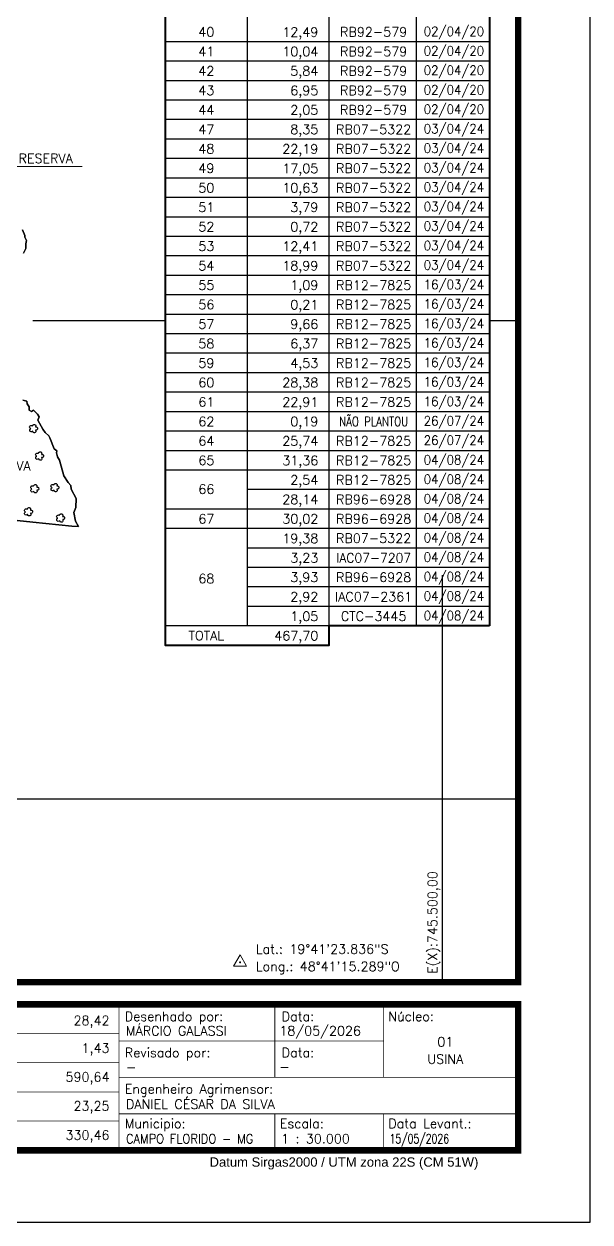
# Model space of a CAD drawing. Extents: x 739818 to 746118, y 7816232 to 7825142.
# Drawn here: x 743752 to 746118, y 7816232 to 7821242 of the extents above; entities that cross this region are included whole.
import ezdxf
from ezdxf.enums import TextEntityAlignment as Align

# ---------------------------------------------------------------- set-up
doc = ezdxf.new("R2010")
doc.units = 0
doc.header["$MEASUREMENT"] = 0
doc.linetypes.add('CONTINUO', pattern=[0])
doc.linetypes.add('LIN0', pattern=[0])
doc.layers.add('0114001148', color=1, linetype='Continuous', lineweight=25)
doc.layers.add('TEXTO_DIVERSOS', color=7, linetype='Continuous', lineweight=5)
for name, color, linetype in [('_SIMBOLO ARVORE', 118, 'Continuous'), ('MALHA', 8, 'Continuous'), ('MARGEM', 5, 'Continuous'), ('QUADRO_DE_AREAS_CANA_ANTIGA', 7, 'Continuous'), ('RESERVA', 3, 'Continuous'), ('TEXTO', 7, 'Continuous')]:
    doc.layers.add(name, color=color, linetype=linetype)
doc.styles.add('marcelo', font='arial.ttf')
doc.styles.add('Simplex', font='simplex.shx')

msp = doc.modelspace()

# ---------------------------------------------------------------- linework, layer by layer
at = {"layer": '0114001148', "linetype": 'ByBlock'}
for points in [[(743750.1, 7820282.9), (743759.5, 7820302.5), (743759.3, 7820321.9), (743762.8, 7820336.4), (743756, 7820349.9), (743756.3, 7820357.7), (743746.6, 7820380.8)], [(743354.5, 7819204.1), (743789.2, 7819158.7), (743951.8, 7819142.3), (743979.8, 7819140.7), (743967, 7819162.4), (743961.2, 7819198.5), (743969.5, 7819219.2), (743970, 7819257), (743949.8, 7819296.8), (743947.8, 7819312.2), (743936.2, 7819324.7), (743919.3, 7819351.7), (743901.1, 7819417.4), (743892.2, 7819431.5), (743887.7, 7819448.9), (743889.2, 7819457.4), (743877.9, 7819465.1), (743859.7, 7819511.4), (743855.5, 7819519.9), (743840.6, 7819533), (743830.9, 7819547.8), (743810.8, 7819585.6), (743815.3, 7819599.1), (743808.9, 7819610), (743792.6, 7819627), (743783.1, 7819620.7), (743774, 7819627.3), (743773.3, 7819640.9), (743765, 7819652.7), (743764.6, 7819664), (743746.8, 7819668)]]:
    msp.add_lwpolyline(points, dxfattribs=at)
at = {"layer": '_SIMBOLO ARVORE', "linetype": 'CONTINUO'}
for points in [[(743788.8, 7819539, 0), (743785.7, 7819536.5, 0), (743781.9, 7819536, 0), (743779.2, 7819537.1, 0), (743777.3, 7819539, 0), (743776.5, 7819541.1, 0), (743776.3, 7819544.4, 0), (743777.3, 7819546.4, 0), (743778.4, 7819547.9, 0), (743780.6, 7819549.4, 0), (743779.2, 7819549.8, 0), (743777.8, 7819551, 0), (743776.2, 7819553.5, 0), (743775.9, 7819556.6, 0), (743777.1, 7819559.7, 0), (743778.3, 7819560.9, 0), (743780.5, 7819562.2, 0), (743782.9, 7819562.6, 0), (743784.8, 7819562.3, 0), (743786.3, 7819561.6, 0), (743787.9, 7819560.1, 0), (743788.4, 7819562.9, 0), (743788.8, 7819564, 0), (743790, 7819565.6, 0), (743791.9, 7819566.2, 0), (743793.6, 7819567, 0), (743795.6, 7819567.2, 0), (743797.5, 7819566.9, 0), (743799, 7819566.1, 0), (743800.2, 7819564.9, 0), (743801.2, 7819562.9, 0), (743801.6, 7819560.8, 0), (743800.6, 7819556.9, 0), (743803.4, 7819556.9, 0), (743805.6, 7819556.4, 0), (743807.8, 7819554.7, 0), (743808.9, 7819553.3, 0), (743809.3, 7819548, 0), (743808, 7819545.6, 0), (743806.2, 7819544, 0), (743803.5, 7819543.2, 0), (743801, 7819543.4, 0), (743802.3, 7819538.4, 0), (743801.7, 7819536.3, 0), (743800.3, 7819534.2, 0), (743798.7, 7819533, 0), (743796.4, 7819532.4, 0), (743794.2, 7819532.6, 0), (743792.5, 7819533, 0), (743790.6, 7819534.9, 0), (743789.2, 7819536.6, 0), (743788.8, 7819539.2, 0)], [(743813.6, 7819424.1, 0), (743810.6, 7819421.6, 0), (743806.8, 7819421.2, 0), (743804.1, 7819422.2, 0), (743802.1, 7819424.1, 0), (743801.3, 7819426.3, 0), (743801.1, 7819429.5, 0), (743802.2, 7819431.6, 0), (743803.3, 7819433, 0), (743805.5, 7819434.5, 0), (743804.1, 7819435, 0), (743802.7, 7819436.1, 0), (743801.1, 7819438.7, 0), (743800.8, 7819441.7, 0), (743801.9, 7819444.9, 0), (743803.2, 7819446, 0), (743805.4, 7819447.4, 0), (743807.8, 7819447.7, 0), (743809.7, 7819447.5, 0), (743811.1, 7819446.8, 0), (743812.8, 7819445.3, 0), (743813.3, 7819448.1, 0), (743813.7, 7819449.2, 0), (743814.9, 7819450.8, 0), (743816.7, 7819451.4, 0), (743818.5, 7819452.2, 0), (743820.5, 7819452.4, 0), (743822.4, 7819452.1, 0), (743823.9, 7819451.3, 0), (743825, 7819450.1, 0), (743826, 7819448.1, 0), (743826.4, 7819445.9, 0), (743825.5, 7819442, 0), (743828.2, 7819442.1, 0), (743830.5, 7819441.5, 0), (743832.6, 7819439.8, 0), (743833.8, 7819438.5, 0), (743834.1, 7819433.1, 0), (743832.8, 7819430.7, 0), (743831.1, 7819429.1, 0), (743828.3, 7819428.4, 0), (743825.9, 7819428.6, 0), (743827.2, 7819423.6, 0), (743826.6, 7819421.5, 0), (743825.2, 7819419.4, 0), (743823.6, 7819418.1, 0), (743821.3, 7819417.6, 0), (743819, 7819417.7, 0), (743817.4, 7819418.2, 0), (743815.4, 7819420.1, 0), (743814.1, 7819421.8, 0), (743813.7, 7819424.4, 0)], [(743793.4, 7819287.4, 0), (743790.4, 7819284.9, 0), (743786.6, 7819284.5, 0), (743783.8, 7819285.5, 0), (743781.9, 7819287.4, 0), (743781.1, 7819289.6, 0), (743780.9, 7819292.8, 0), (743781.9, 7819294.8, 0), (743783, 7819296.3, 0), (743785.2, 7819297.8, 0), (743783.8, 7819298.3, 0), (743782.5, 7819299.4, 0), (743780.8, 7819302, 0), (743780.5, 7819305, 0), (743781.7, 7819308.2, 0), (743782.9, 7819309.3, 0), (743785.2, 7819310.7, 0), (743787.5, 7819311, 0), (743789.4, 7819310.7, 0), (743790.9, 7819310.1, 0), (743792.5, 7819308.6, 0), (743793, 7819311.4, 0), (743793.5, 7819312.5, 0), (743794.7, 7819314, 0), (743796.5, 7819314.7, 0), (743798.3, 7819315.5, 0), (743800.3, 7819315.7, 0), (743802.1, 7819315.4, 0), (743803.7, 7819314.6, 0), (743804.8, 7819313.4, 0), (743805.8, 7819311.4, 0), (743806.2, 7819309.2, 0), (743805.3, 7819305.3, 0), (743808, 7819305.4, 0), (743810.3, 7819304.8, 0), (743812.4, 7819303.1, 0), (743813.6, 7819301.8, 0), (743813.9, 7819296.4, 0), (743812.6, 7819294, 0), (743810.8, 7819292.4, 0), (743808.1, 7819291.7, 0), (743805.7, 7819291.9, 0), (743807, 7819286.9, 0), (743806.4, 7819284.7, 0), (743804.9, 7819282.7, 0), (743803.3, 7819281.4, 0), (743801.1, 7819280.9, 0), (743798.8, 7819281, 0), (743797.1, 7819281.5, 0), (743795.2, 7819283.4, 0), (743793.9, 7819285.1, 0), (743793.5, 7819287.7, 0)], [(743877.9, 7819292.2, 0), (743874.8, 7819289.7, 0), (743871, 7819289.2, 0), (743868.3, 7819290.3, 0), (743866.4, 7819292.2, 0), (743865.6, 7819294.4, 0), (743865.4, 7819297.6, 0), (743866.4, 7819299.6, 0), (743867.5, 7819301.1, 0), (743869.7, 7819302.6, 0), (743868.3, 7819303, 0), (743866.9, 7819304.2, 0), (743865.3, 7819306.7, 0), (743865, 7819309.8, 0), (743866.2, 7819312.9, 0), (743867.4, 7819314.1, 0), (743869.6, 7819315.5, 0), (743872, 7819315.8, 0), (743873.9, 7819315.5, 0), (743875.4, 7819314.8, 0), (743877, 7819313.4, 0), (743877.5, 7819316.1, 0), (743877.9, 7819317.2, 0), (743879.1, 7819318.8, 0), (743880.9, 7819319.5, 0), (743882.7, 7819320.2, 0), (743884.7, 7819320.4, 0), (743886.6, 7819320.2, 0), (743888.1, 7819319.3, 0), (743889.3, 7819318.1, 0), (743890.3, 7819316.2, 0), (743890.7, 7819314, 0), (743889.7, 7819310.1, 0), (743892.5, 7819310.1, 0), (743894.7, 7819309.6, 0), (743896.9, 7819307.9, 0), (743898, 7819306.5, 0), (743898.4, 7819301.2, 0), (743897.1, 7819298.8, 0), (743895.3, 7819297.2, 0), (743892.6, 7819296.4, 0), (743890.1, 7819296.6, 0), (743891.4, 7819291.6, 0), (743890.8, 7819289.5, 0), (743889.4, 7819287.5, 0), (743887.8, 7819286.2, 0), (743885.5, 7819285.6, 0), (743883.3, 7819285.8, 0), (743881.6, 7819286.2, 0), (743879.7, 7819288.1, 0), (743878.3, 7819289.9, 0), (743877.9, 7819292.4, 0)], [(743767.2, 7819191.1, 0), (743764.2, 7819188.6, 0), (743760.4, 7819188.2, 0), (743757.7, 7819189.2, 0), (743755.7, 7819191.1, 0), (743754.9, 7819193.3, 0), (743754.7, 7819196.5, 0), (743755.8, 7819198.5, 0), (743756.9, 7819200, 0), (743759.1, 7819201.5, 0), (743757.7, 7819202, 0), (743756.3, 7819203.1, 0), (743754.7, 7819205.7, 0), (743754.4, 7819208.7, 0), (743755.5, 7819211.9, 0), (743756.8, 7819213, 0), (743759, 7819214.4, 0), (743761.4, 7819214.7, 0), (743763.3, 7819214.4, 0), (743764.7, 7819213.8, 0), (743766.4, 7819212.3, 0), (743766.9, 7819215.1, 0), (743767.3, 7819216.2, 0), (743768.5, 7819217.7, 0), (743770.3, 7819218.4, 0), (743772.1, 7819219.2, 0), (743774.1, 7819219.4, 0), (743776, 7819219.1, 0), (743777.5, 7819218.3, 0), (743778.6, 7819217.1, 0), (743779.6, 7819215.1, 0), (743780, 7819212.9, 0), (743779.1, 7819209, 0), (743781.8, 7819209.1, 0), (743784.1, 7819208.5, 0), (743786.2, 7819206.8, 0), (743787.4, 7819205.5, 0), (743787.7, 7819200.1, 0), (743786.4, 7819197.7, 0), (743784.7, 7819196.1, 0), (743781.9, 7819195.4, 0), (743779.5, 7819195.6, 0), (743780.8, 7819190.6, 0), (743780.2, 7819188.4, 0), (743778.8, 7819186.4, 0), (743777.2, 7819185.1, 0), (743774.9, 7819184.6, 0), (743772.6, 7819184.7, 0), (743771, 7819185.2, 0), (743769, 7819187.1, 0), (743767.7, 7819188.8, 0), (743767.3, 7819191.4, 0)], [(743901.6, 7819165, 0), (743898.6, 7819162.5, 0), (743894.8, 7819162, 0), (743892.1, 7819163.1, 0), (743890.2, 7819165, 0), (743889.4, 7819167.2, 0), (743889.2, 7819170.4, 0), (743890.2, 7819172.4, 0), (743891.3, 7819173.9, 0), (743893.5, 7819175.4, 0), (743892.1, 7819175.8, 0), (743890.7, 7819177, 0), (743889.1, 7819179.5, 0), (743888.8, 7819182.6, 0), (743890, 7819185.7, 0), (743891.2, 7819186.9, 0), (743893.4, 7819188.2, 0), (743895.8, 7819188.6, 0), (743897.7, 7819188.3, 0), (743899.2, 7819187.6, 0), (743900.8, 7819186.1, 0), (743901.3, 7819188.9, 0), (743901.7, 7819190, 0), (743902.9, 7819191.6, 0), (743904.7, 7819192.3, 0), (743906.5, 7819193, 0), (743908.5, 7819193.2, 0), (743910.4, 7819193, 0), (743911.9, 7819192.1, 0), (743913.1, 7819190.9, 0), (743914.1, 7819189, 0), (743914.4, 7819186.8, 0), (743913.5, 7819182.9, 0), (743916.3, 7819182.9, 0), (743918.5, 7819182.4, 0), (743920.7, 7819180.7, 0), (743921.8, 7819179.3, 0), (743922.2, 7819174, 0), (743920.8, 7819171.6, 0), (743919.1, 7819170, 0), (743916.3, 7819169.2, 0), (743913.9, 7819169.4, 0), (743915.2, 7819164.4, 0), (743914.6, 7819162.3, 0), (743913.2, 7819160.3, 0), (743911.6, 7819159, 0), (743909.3, 7819158.4, 0), (743907.1, 7819158.6, 0), (743905.4, 7819159, 0), (743903.5, 7819160.9, 0), (743902.1, 7819162.6, 0), (743901.7, 7819165.2, 0)]]:
    msp.add_polyline3d(points, dxfattribs=at)
at = {"layer": 'MALHA', "linetype": 'ByBlock'}
for points in [[(744343.2, 7820000), (743788.7, 7820000)], [(745817.5, 7820000), (745697.3, 7820000)], [(745500, 7818937.6), (745500, 7817235.4)], [(745817.5, 7818000), (743341.8, 7818000)]]:
    msp.add_lwpolyline(points, dxfattribs=at)
at = {"layer": 'MARGEM', "color": 174, "linetype": 'LIN0', "flags": 128}
msp.add_lwpolyline([(746117.5, 7816232.2), (746117.5, 7825142.2), (739817.5, 7825142.2), (739817.5, 7816232.2)], close=True, dxfattribs=at)
at = {"layer": 'MARGEM', "color": 174, "linetype": 'LIN0', "const_width": 27.3, "flags": 128}
for points in [[(745817.5, 7817235.4), (745817.5, 7824842.2), (740117.5, 7824842.2), (740117.5, 7817235.4)], [(740117.5, 7817142.2), (745817.5, 7817142.2), (745817.5, 7816532.2), (740117.5, 7816532.2)]]:
    msp.add_lwpolyline(points, close=True, dxfattribs=at)
at = {"layer": 'MARGEM', "color": 174, "linetype": 'LIN0', "const_width": 3.03, "flags": 128}
for points in [[(744149.6, 7817142.2), (744149.6, 7816539.7)], [(744800.4, 7816837.2), (744800.4, 7817142.2)], [(745255.6, 7816837.2), (745255.6, 7817142.2)], [(742959.6, 7817020.2), (744149.6, 7817020.2)], [(744149.6, 7816989.7), (745255.6, 7816989.7)], [(742959.6, 7816898.2), (744149.6, 7816898.2)], [(744149.6, 7816837.2), (745817.9, 7816837.2)], [(742959.6, 7816776.2), (744149.6, 7816776.2)], [(742959.6, 7816654.2), (744149.6, 7816654.2)], [(744149.6, 7816684.7), (745817.7, 7816684.7)], [(744800.4, 7816684.7), (744800.4, 7816533.6)], [(745255.6, 7816684.7), (745255.6, 7816533.6)]]:
    msp.add_lwpolyline(points, dxfattribs=at)
at = {"layer": 'QUADRO_DE_AREAS_CANA_ANTIGA', "linetype": 'Continuous'}
for p, q in [((744685.1, 7822225.9), (744685.1, 7818724.7)), ((745026.6, 7822225.9), (745026.6, 7818724.7)), ((745390.4, 7822225.9), (745390.4, 7818724.7)), ((745697.6, 7821167.4), (744343.5, 7821167.4)), ((745697.6, 7821085.9), (744343.5, 7821085.9)), ((745697.6, 7821004.5), (744343.5, 7821004.5)), ((745697.6, 7820923.1), (744343.5, 7820923.1)), ((745697.6, 7820841.7), (744343.5, 7820841.7)), ((745697.6, 7820760.2), (744343.5, 7820760.2)), ((745697.6, 7820678.8), (744343.5, 7820678.8)), ((745697.6, 7820597.4), (744343.5, 7820597.4)), ((745697.6, 7820516), (744343.5, 7820516)), ((745697.6, 7820434.5), (744343.5, 7820434.5)), ((745697.6, 7820353.1), (744343.5, 7820353.1)), ((745697.6, 7820271.7), (744343.5, 7820271.7)), ((745697.6, 7820190.3), (744343.5, 7820190.3)), ((745697.6, 7820108.9), (744343.5, 7820108.9)), ((745697.6, 7820027.4), (744343.5, 7820027.4)), ((745697.6, 7819946), (744343.5, 7819946)), ((745697.6, 7819864.6), (744343.5, 7819864.6)), ((745697.6, 7819783.2), (744343.5, 7819783.2)), ((745697.6, 7819701.7), (744343.5, 7819701.7)), ((745697.6, 7819620.3), (744343.5, 7819620.3)), ((745697.6, 7819538.9), (744343.5, 7819538.9)), ((745697.6, 7819457.5), (744343.5, 7819457.5)), ((745697.6, 7819376), (744343.5, 7819376)), ((745697.6, 7819294.6), (744685.1, 7819294.6)), ((745697.6, 7819213.2), (744343.5, 7819213.2)), ((745697.6, 7819131.8), (744343.5, 7819131.8)), ((745697.6, 7819050.4), (744685.1, 7819050.4)), ((745697.6, 7818968.9), (744685.1, 7818968.9)), ((745697.6, 7818887.5), (744685.1, 7818887.5)), ((745697.6, 7818806.1), (744685.1, 7818806.1)), ((745026.6, 7818724.7), (744343.5, 7818724.7))]:
    msp.add_line(p, q, dxfattribs=at)
at = {"layer": 'QUADRO_DE_AREAS_CANA_ANTIGA', "color": 174, "linetype": 'ByBlock', "lineweight": 40}
for points in [[(744343.5, 7818724.7), (744343.5, 7822307.3)], [(745697.6, 7822307.3), (745697.6, 7818724.7)], [(745697.6, 7818724.7), (745026.6, 7818724.7), (745026.6, 7818643.2), (744343.5, 7818643.2), (744343.5, 7818724.7)]]:
    msp.add_lwpolyline(points, dxfattribs=at)
at = {"layer": 'RESERVA'}
for points in [[(743746.6, 7820380.8), (743756.3, 7820357.7), (743756, 7820349.9), (743762.8, 7820336.4), (743759.3, 7820321.9), (743759.5, 7820302.5), (743750.1, 7820282.9)], [(743746.8, 7819668), (743764.6, 7819664), (743765, 7819652.7), (743773.3, 7819640.9), (743774, 7819627.3), (743783.1, 7819620.7), (743792.6, 7819627), (743808.9, 7819610), (743815.3, 7819599.1), (743810.8, 7819585.6), (743830.9, 7819547.8), (743840.6, 7819533), (743855.5, 7819519.9), (743859.7, 7819511.4), (743877.9, 7819465.1), (743889.2, 7819457.4), (743887.7, 7819448.9), (743892.2, 7819431.5), (743901.1, 7819417.4), (743919.3, 7819351.7), (743936.2, 7819324.7), (743947.8, 7819312.2), (743949.8, 7819296.8), (743970, 7819257), (743969.5, 7819219.2), (743961.2, 7819198.5), (743967, 7819162.4), (743979.8, 7819140.7), (743951.8, 7819142.3), (743789.2, 7819158.7), (743354.5, 7819204.1)]]:
    msp.add_lwpolyline(points, dxfattribs=at)
at = {"layer": 'TEXTO', "color": 7, "lineweight": 9, "flags": 128}
msp.add_lwpolyline([(744628.2, 7817302.6), (744682.4, 7817302.6), (744655.3, 7817349.6)], close=True, dxfattribs=at)
at = {"layer": 'TEXTO', "color": 7, "lineweight": 9, "const_width": 4.24, "flags": 128}
msp.add_lwpolyline([(744653.2, 7817318.3, -1), (744657.4, 7817318.3, -1)], format="xyb", close=True, dxfattribs=at)
at = {"layer": 'TEXTO_DIVERSOS', "linetype": 'Continuous'}
msp.add_lwpolyline([(743534.2, 7820554.3), (743723.1, 7820645.1), (743995.8, 7820645.1)], dxfattribs=at)

# ---------------------------------------------------------------- texts
at = {"layer": 'MALHA', "style": 'Simplex'}
msp.add_text('E(X):745.500,00', height=39, rotation=90, dxfattribs=at).set_placement((745490.5, 7817269.7), align=Align.BOTTOM_LEFT)
at = {"layer": 'MARGEM', "color": 7, "linetype": 'Continuous', "lineweight": 9}
for s, style, p in [('Desenhado por:', 'Simplex', (744173.3, 7817111.8)), ('Data:', 'Simplex', (744829.1, 7817111.8)), ('Núcleo:', 'Simplex', (745274.7, 7817111.8)), ('Revisado por:', 'Simplex', (744173.3, 7816960)), ('Data:', 'Simplex', (744829.1, 7816960)), ('Engenheiro Agrimensor:', 'Simplex', (744173.3, 7816808.1)), ('Municipio:', 'Simplex', (744173.3, 7816663.7)), ('Escala:', 'Simplex', (744821.4, 7816663.7)), ('Data Levant.:', 'Simplex', (745274.7, 7816663.7)), ('Datum Sirgas2000 / UTM zona 22S (CM 51W)', 'marcelo', (744527.8, 7816502.6))]:
    msp.add_text(s, height=39, dxfattribs=dict(at, style=style)).set_placement(p, align=Align.TOP_LEFT)
at = {"layer": 'MARGEM', "color": 7, "linetype": 'Continuous', "style": 'Simplex'}
for s, p in [('28,42', (744109.6, 7817094.6)), ('1,43', (744109.6, 7816979.1)), ('590,64', (744109.6, 7816858.2)), ('23,25', (744109.6, 7816737.3)), ('330,46', (744109.6, 7816615.4))]:
    msp.add_text(s, height=39, dxfattribs=at).set_placement(p, align=Align.TOP_RIGHT)
for s, p in [('MÁRCIO GALASSI', (744178.3, 7817051.2)), ('18/05/2026', (744819.4, 7817051.1)), ('-', (744178.3, 7816898.7)), ('-', (744819.4, 7816900.1)), ('DANIEL CÉSAR DA SILVA', (744178.3, 7816744.5)), ('1 : 30.000', (744826.4, 7816600.1))]:
    msp.add_text(s, height=39, dxfattribs=at).set_placement(p, align=Align.TOP_LEFT)
for s, p in [('01', (745513, 7816985.7)), ('USINA', (745513, 7816913.7))]:
    msp.add_text(s, height=39, dxfattribs=at).set_placement(p, align=Align.MIDDLE_CENTER)
for s, width, p in [('15/05/2026', 0.73, (745279.7, 7816600.1)), ('CAMPO FLORIDO - MG', 0.9, (744178.3, 7816600.1))]:
    msp.add_text(s, height=39, dxfattribs=dict(at, width=width)).set_placement(p, align=Align.TOP_LEFT)
at = {"layer": 'QUADRO_DE_AREAS_CANA_ANTIGA', "linetype": 'Continuous', "style": 'Simplex'}
for s, p in [('40', (744514.3, 7821208.1)), ('RB92-579', (745213.4, 7821208.1)), ('41', (744514.3, 7821126.6)), ('RB92-579', (745213.4, 7821126.6)), ('42', (744514.3, 7821045.2)), ('RB92-579', (745213.4, 7821045.2)), ('43', (744514.3, 7820963.8)), ('RB92-579', (745213.4, 7820963.8)), ('44', (744514.3, 7820882.4)), ('RB92-579', (745213.4, 7820882.4)), ('47', (744514.3, 7820800.9)), ('RB07-5322', (745213.4, 7820800.9)), ('48', (744514.3, 7820719.5)), ('RB07-5322', (745213.4, 7820719.5)), ('49', (744514.3, 7820638.1)), ('RB07-5322', (745213.4, 7820638.1)), ('50', (744514.3, 7820556.7)), ('RB07-5322', (745213.4, 7820556.7)), ('51', (744514.3, 7820475.3)), ('RB07-5322', (745213.4, 7820475.3)), ('52', (744514.3, 7820393.8)), ('RB07-5322', (745213.4, 7820393.8)), ('53', (744514.3, 7820312.4)), ('RB07-5322', (745213.4, 7820312.4)), ('54', (744514.3, 7820231)), ('RB07-5322', (745213.4, 7820231)), ('55', (744514.3, 7820149.6)), ('RB12-7825', (745213.4, 7820149.6)), ('56', (744514.3, 7820068.1)), ('RB12-7825', (745213.4, 7820068.1)), ('57', (744514.3, 7819986.7)), ('RB12-7825', (745213.4, 7819986.7)), ('58', (744514.3, 7819905.3)), ('RB12-7825', (745213.4, 7819905.3)), ('59', (744514.3, 7819823.9)), ('RB12-7825', (745213.4, 7819823.9)), ('60', (744514.3, 7819742.4)), ('RB12-7825', (745213.4, 7819742.4)), ('61', (744514.3, 7819661)), ('RB12-7825', (745213.4, 7819661)), ('62', (744514.3, 7819579.6)), ('64', (744514.3, 7819498.2)), ('RB12-7825', (745213.4, 7819498.2)), ('65', (744514.3, 7819416.8)), ('RB12-7825', (745213.4, 7819416.8)), ('66', (744514.3, 7819296.7)), ('RB12-7825', (745213.4, 7819335.3)), ('RB96-6928', (745213.4, 7819253.9)), ('67', (744514.3, 7819172.5)), ('RB96-6928', (745213.4, 7819172.5)), ('RB07-5322', (745213.4, 7819091.1)), ('68', (744514.3, 7818922.5)), ('RB96-6928', (745213.4, 7818928.2)), ('IAC07-2361', (745213.4, 7818846.8)), ('CTC-3445', (745213.4, 7818765.4)), ('TOTAL', (744514.3, 7818684))]:
    msp.add_text(s, height=39, dxfattribs=at).set_placement(p, align=Align.MIDDLE_CENTER)
for s, p in [('12,49', (744982.2, 7821188.4)), ('10,04', (744982.2, 7821106.9)), ('5,84', (744982.2, 7821025.5)), ('6,95', (744982.2, 7820944.1)), ('2,05', (744982.2, 7820862.7)), ('8,35', (744982.2, 7820781.2)), ('22,19', (744982.2, 7820699.8)), ('17,05', (744982.2, 7820618.4)), ('10,63', (744982.2, 7820537)), ('3,79', (744982.2, 7820455.6)), ('0,72', (744982.2, 7820374.1)), ('12,41', (744982.2, 7820292.7)), ('18,99', (744982.2, 7820211.3)), ('1,09', (744982.2, 7820129.9)), ('0,21', (744982.2, 7820048.4)), ('9,66', (744982.2, 7819967)), ('6,37', (744982.2, 7819885.6)), ('4,53', (744982.2, 7819804.2)), ('28,38', (744982.2, 7819722.7)), ('22,91', (744982.2, 7819641.3)), ('0,19', (744982.2, 7819559.9)), ('25,74', (744982.2, 7819478.5)), ('31,36', (744982.2, 7819397.1)), ('2,54', (744982.2, 7819315.6)), ('28,14', (744982.2, 7819234.2)), ('30,02', (744982.2, 7819152.8)), ('19,38', (744982.2, 7819071.4)), ('3,23', (744982.2, 7818989.9)), ('3,93', (744982.2, 7818908.5)), ('2,92', (744982.2, 7818827.1)), ('1,05', (744982.2, 7818745.7)), ('467,70', (744982.2, 7818664.2))]:
    msp.add_text(s, height=39, dxfattribs=at).set_placement(p, align=Align.RIGHT)
for s, width, p in [('02/04/20', 0.92, (745548.9, 7821210.7)), ('02/04/20', 0.92, (745548.9, 7821129.3)), ('02/04/20', 0.92, (745548.9, 7821047.9)), ('02/04/20', 0.92, (745548.9, 7820966.4)), ('02/04/20', 0.92, (745548.9, 7820885)), ('03/04/24', 0.92, (745548.9, 7820803.6)), ('03/04/24', 0.92, (745548.9, 7820722.2)), ('03/04/24', 0.92, (745548.9, 7820640.7)), ('03/04/24', 0.92, (745548.9, 7820559.3)), ('03/04/24', 0.92, (745548.9, 7820477.9)), ('03/04/24', 0.92, (745548.9, 7820396.5)), ('03/04/24', 0.92, (745548.9, 7820315.1)), ('03/04/24', 0.92, (745548.9, 7820233.6)), ('16/03/24', 0.92, (745548.9, 7820152.2)), ('16/03/24', 0.92, (745548.9, 7820070.8)), ('16/03/24', 0.92, (745548.9, 7819989.4)), ('16/03/24', 0.92, (745548.9, 7819907.9)), ('16/03/24', 0.92, (745548.9, 7819826.5)), ('16/03/24', 0.92, (745548.9, 7819745.1)), ('16/03/24', 0.92, (745548.9, 7819663.7)), ('NÃO PLANTOU', 0.8, (745213.4, 7819579.6)), ('26/07/24', 0.92, (745548.9, 7819582.2)), ('26/07/24', 0.92, (745548.9, 7819500.8)), ('04/08/24', 0.92, (745548.9, 7819419.4)), ('04/08/24', 0.92, (745548.9, 7819338)), ('04/08/24', 0.92, (745548.9, 7819256.6)), ('04/08/24', 0.92, (745548.9, 7819175.1)), ('04/08/24', 0.92, (745548.9, 7819093.7)), ('IAC07-7207', 0.97, (745213.4, 7819009.6)), ('04/08/24', 0.92, (745548.9, 7819012.3)), ('04/08/24', 0.92, (745548.9, 7818930.9)), ('04/08/24', 0.92, (745548.9, 7818849.4)), ('04/08/24', 0.92, (745548.9, 7818768))]:
    msp.add_text(s, height=39, dxfattribs=dict(at, width=width)).set_placement(p, align=Align.MIDDLE_CENTER)
at = {"layer": 'TEXTO', "linetype": 'ByBlock', "style": 'Simplex'}
for s, p in [('Lat.: 19°41\'23.836"S', (744720.8, 7817354.2, 1970.3)), ('Long.: 48°41\'15.289"O', (744720.8, 7817281.8, 1970.3))]:
    msp.add_text(s, height=39, dxfattribs=at).set_placement(p)
at = {"layer": 'TEXTO_DIVERSOS', "linetype": 'Continuous', "style": 'Simplex'}
for p in [(743729.4, 7820660.3), (743552.9, 7819374.6)]:
    msp.add_text('RESERVA', height=39, dxfattribs=at).set_placement(p)

doc.saveas('drawing.dxf')
